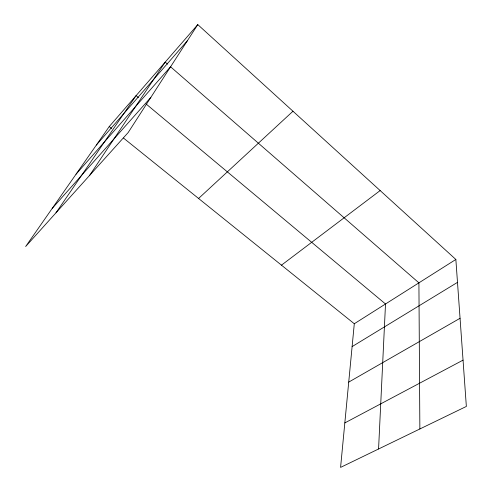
<?xml version="1.0" encoding="UTF-8"?>
<svg xmlns="http://www.w3.org/2000/svg" width="492" height="492" viewBox="0 0 492 492"><rect width="100%" height="100%" fill="white"/><g stroke="black" fill="none" stroke-linecap="round" stroke-linejoin="round"><path stroke-width="0.74" d="M378.569 448.987L385.513 303.988L146.062 103.953M455.856 259.462L354.295 323.748L340.581 467.4L466.354 406.435L455.856 259.462L197.784 24.6L109.224 126.579L25.646 246.529L128.191 132.526L197.784 24.6M89.587 175.447L165.189 62.127L167.501 64.138M55.99 212.802L136.1 95.626L138.443 97.588M96.34 145.066L187.378 40.731M76.032 174.217L170.749 66.531M52.207 208.411L150.859 97.373M198.577 198.467L292.974 111.229M281.473 265.157L380.15 190.57M352.112 346.608L457.492 282.365M348.723 382.112L460.057 318.287M344.824 422.923L463.046 360.138M109.224 126.579L111.604 128.498M123.517 138.08L354.295 323.748M170.386 66.648L418.913 282.845L419.867 428.969"/></g></svg>
